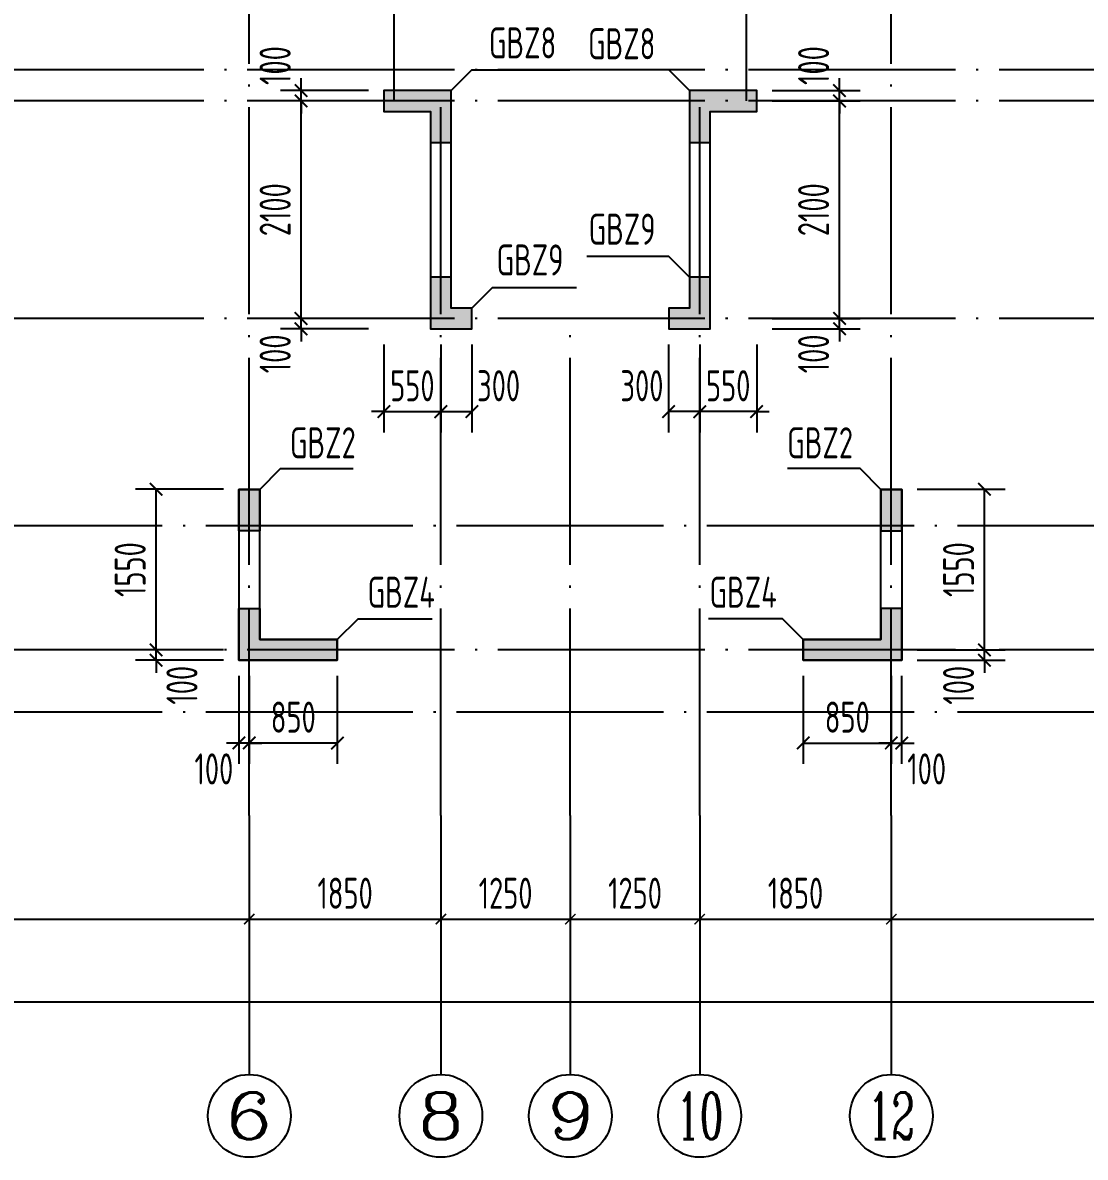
# Model space of a CAD drawing. Extents: x 826826 to 1642106, y -156213 to 399140.
# Drawn here: x 1178256 to 1188518, y 116116 to 127072 of the extents above; entities that cross this region are included whole.
import ezdxf
from ezdxf.enums import TextEntityAlignment as Align

# ---------------------------------------------------------------- set-up
doc = ezdxf.new("R2010")
doc.units = 0
doc.header["$LTSCALE"] = 1000
doc.linetypes.add('DOTE', pattern=[2.42, 2, -0.2, 0.02, -0.2])
doc.layers.get('0').update_dxf_attribs({"linetype": 'CONTINUOUS'})
doc.layers.get('DEFPOINTS').update_dxf_attribs({"linetype": 'CONTINUOUS'})
for name, color, linetype in [('A-AXIS', 1, 'CONTINUOUS'), ('A-DOTE', 10, 'DOTE'), ('AXIS_TEXT', 4, 'CONTINUOUS'), ('S-Q墙实线', 6, 'CONTINUOUS'), ('S-Q墙标注', 3, 'CONTINUOUS'), ('S-X详图填充', 252, 'CONTINUOUS'), ('S-X详图实线', 4, 'CONTINUOUS'), ('S-Y一般标注', 3, 'CONTINUOUS'), ('S-Z柱编号', 6, 'CONTINUOUS')]:
    doc.layers.add(name, color=color, linetype=linetype)
doc.styles.add('_TCH_AXIS', font='COMPLEX', dxfattribs={"bigfont": 'GBCBIG'})
doc.styles.add('COMPLEX', font='COMPLEX')
doc.styles.add('TSSD_DIMENSION', font='Tssdeng.shx', dxfattribs={"width": 0.7, "bigfont": 'tssdchn.shx'})
doc.styles.add('TSSD_REIN', font='tssdeng.shx', dxfattribs={"width": 0.7, "height": 300, "bigfont": 'tssdchn.shx'})
doc.styles.add('结构文字', font='zstxt.shx', dxfattribs={"width": 0.7, "bigfont": 'zshz.shx'})
doc.dimstyles.new('STRUCK', dxfattribs={"dimtxt": 400, "dimasz": 121, "dimexe": 200, "dimexo": 150, "dimgap": 115, "dimtad": 1, "dimdec": 0, "dimdsep": 46, "dimtxsty": '结构文字', "dimblk": 'ARCHTICK', "dimcen": 400, "dimclrd": 3, "dimclre": 3, "dimclrt": 7, "dimadec": 0, "dimazin": 0, "dimtfac": 1, "dimtdec": 0, "dimtix": 1, "dimtmove": 2, "dimatfit": 3, "dimldrblk": '_DIMX', "dimfxl": 0, "dimtolj": 1, "dimtzin": 0, "dimarcsym": 0})
doc.dimstyles.new('TSSD_100_100$0', dxfattribs={"dimtxt": 300, "dimasz": 80, "dimexe": 100, "dimexo": 250, "dimgap": 100, "dimtad": 1, "dimdec": 0, "dimzin": 0, "dimdsep": 46, "dimtxsty": 'TSSD_DIMENSION', "dimblk": 'ARCHTICK', "dimcen": 0, "dimdle": 100, "dimclrd": 3, "dimclre": 3, "dimclrt": 7, "dimadec": 0, "dimazin": 0, "dimtfac": 1, "dimtdec": 0, "dimtix": 1, "dimtmove": 2, "dimatfit": 3, "dimldrblk": 'ARCHTICK', "dimfxl": 0, "dimtolj": 1, "dimtzin": 0, "dimarcsym": 0})

# ---------------------------------------------------------------- blocks, each defined once
blk = doc.blocks.new('_ArchTick')
at = {"color": 0, "linetype": 'ByBlock', "const_width": 0.15}
blk.add_lwpolyline([(-0.5, -0.5), (0.5, 0.5)], dxfattribs=at)
blk = doc.blocks.new('*D913')
at = {"layer": 'DEFPOINTS', "color": 0}
for p in [(7700, 3300), (13400, 3300), (13400, 2300)]:
    blk.add_point(p, dxfattribs=at)
at = {"layer": 'S-Y一般标注', "color": 0, "lineweight": -2}
for p, q in [((7700, 3050), (7700, 2200)), ((13400, 3050), (13400, 2200)), ((7600, 2300), (13500, 2300))]:
    blk.add_line(p, q, dxfattribs=at)
at = {"layer": 'S-Y一般标注', "color": 0, "lineweight": -2, "xscale": 100, "yscale": 100, "zscale": 100, "rotation": 180}
blk.add_blockref('_ArchTick', (7700, 2300), dxfattribs=at)
at = {"layer": 'S-Y一般标注', "color": 0, "lineweight": -2, "xscale": 100, "yscale": 100, "zscale": 100}
blk.add_blockref('_ArchTick', (13400, 2300), dxfattribs=at)
at = {"layer": 'S-Y一般标注', "color": 7, "insert": (10550, 2550), "char_height": 300, "attachment_point": 5, "style": 'TSSD_DIMENSION'}
blk.add_mtext('\\A1;5700', dxfattribs=at)
blk = doc.blocks.new('*D914')
at = {"layer": 'DEFPOINTS', "color": 0}
for p in [(15250, 3300), (16500, 3300), (16500, 2300)]:
    blk.add_point(p, dxfattribs=at)
at = {"layer": 'S-Y一般标注', "color": 0, "lineweight": -2}
for p, q in [((15250, 3050), (15250, 2200)), ((16500, 3050), (16500, 2200)), ((15150, 2300), (16600, 2300))]:
    blk.add_line(p, q, dxfattribs=at)
at = {"layer": 'S-Y一般标注', "color": 0, "lineweight": -2, "xscale": 100, "yscale": 100, "zscale": 100, "rotation": 180}
blk.add_blockref('_ArchTick', (15250, 2300), dxfattribs=at)
at = {"layer": 'S-Y一般标注', "color": 0, "lineweight": -2, "xscale": 100, "yscale": 100, "zscale": 100}
blk.add_blockref('_ArchTick', (16500, 2300), dxfattribs=at)
at = {"layer": 'S-Y一般标注', "color": 7, "insert": (15875, 2550), "char_height": 300, "attachment_point": 5, "style": 'TSSD_DIMENSION'}
blk.add_mtext('\\A1;1250', dxfattribs=at)
blk = doc.blocks.new('*D915')
at = {"layer": 'DEFPOINTS', "color": 0}
for p in [(17750, 3300), (19600, 3300), (19600, 2300)]:
    blk.add_point(p, dxfattribs=at)
at = {"layer": 'S-Y一般标注', "color": 0, "lineweight": -2}
for p, q in [((17750, 3050), (17750, 2200)), ((19600, 3050), (19600, 2200)), ((17650, 2300), (19700, 2300))]:
    blk.add_line(p, q, dxfattribs=at)
at = {"layer": 'S-Y一般标注', "color": 0, "lineweight": -2, "xscale": 100, "yscale": 100, "zscale": 100, "rotation": 180}
blk.add_blockref('_ArchTick', (17750, 2300), dxfattribs=at)
at = {"layer": 'S-Y一般标注', "color": 0, "lineweight": -2, "xscale": 100, "yscale": 100, "zscale": 100}
blk.add_blockref('_ArchTick', (19600, 2300), dxfattribs=at)
at = {"layer": 'S-Y一般标注', "color": 7, "insert": (18675, 2550), "char_height": 300, "attachment_point": 5, "style": 'TSSD_DIMENSION'}
blk.add_mtext('\\A1;1850', dxfattribs=at)
blk = doc.blocks.new('*D916')
at = {"layer": 'DEFPOINTS', "color": 0}
for p in [(19600, 3300), (25300, 3300), (25300, 2300)]:
    blk.add_point(p, dxfattribs=at)
at = {"layer": 'S-Y一般标注', "color": 0, "lineweight": -2}
for p, q in [((19600, 3050), (19600, 2200)), ((25300, 3050), (25300, 2200)), ((19500, 2300), (25400, 2300))]:
    blk.add_line(p, q, dxfattribs=at)
at = {"layer": 'S-Y一般标注', "color": 0, "lineweight": -2, "xscale": 100, "yscale": 100, "zscale": 100, "rotation": 180}
blk.add_blockref('_ArchTick', (19600, 2300), dxfattribs=at)
at = {"layer": 'S-Y一般标注', "color": 0, "lineweight": -2, "xscale": 100, "yscale": 100, "zscale": 100}
blk.add_blockref('_ArchTick', (25300, 2300), dxfattribs=at)
at = {"layer": 'S-Y一般标注', "color": 7, "insert": (22450, 2550), "char_height": 300, "attachment_point": 5, "style": 'TSSD_DIMENSION'}
blk.add_mtext('\\A1;5700', dxfattribs=at)
blk = doc.blocks.new('*D918')
at = {"layer": 'DEFPOINTS', "color": 0}
for p in [(4300.000008, 3300.000008), (53100.000008, 3300.000008), (53100.000008, 1500.000008)]:
    blk.add_point(p, dxfattribs=at)
at = {"layer": 'S-Y一般标注', "color": 0, "lineweight": -2}
for p, q in [((4300.000008, 3050.000008), (4300.000008, 1400.000008)), ((53100.000008, 3050.000008), (53100.000008, 1400.000008)), ((4200.000008, 1500.000008), (53200.000008, 1500.000008))]:
    blk.add_line(p, q, dxfattribs=at)
at = {"layer": 'S-Y一般标注', "color": 0, "lineweight": -2, "xscale": 100, "yscale": 100, "zscale": 100, "rotation": 180}
blk.add_blockref('_ArchTick', (4300.000008, 1500.000008), dxfattribs=at)
at = {"layer": 'S-Y一般标注', "color": 0, "lineweight": -2, "xscale": 100, "yscale": 100, "zscale": 100}
blk.add_blockref('_ArchTick', (53100.000008, 1500.000008), dxfattribs=at)
at = {"layer": 'S-Y一般标注', "color": 7, "insert": (28700.000008, 1750.000008), "char_height": 300, "attachment_point": 5, "style": 'TSSD_DIMENSION'}
blk.add_mtext('\\A1;48800', dxfattribs=at)
blk = doc.blocks.new('_AXISO')
blk.add_circle((0, 0), 0.5)
at = {"layer": 'AXIS_TEXT', "style": 'COMPLEX', "width": 1.041667}
blk.add_attdef('A', text='', height=0.56, dxfattribs=at).set_placement((-0.25, -0.28), (0.25, -0.28), align=Align.FIT)
blk = doc.blocks.new('*D919')
at = {"layer": 'DEFPOINTS', "color": 0}
for p in [(13400, 3300), (15250, 3300), (15250, 2300)]:
    blk.add_point(p, dxfattribs=at)
at = {"layer": 'S-Y一般标注', "color": 0, "lineweight": -2}
for p, q in [((13400, 3050), (13400, 2200)), ((15250, 3050), (15250, 2200)), ((13300, 2300), (15350, 2300))]:
    blk.add_line(p, q, dxfattribs=at)
at = {"layer": 'S-Y一般标注', "color": 0, "lineweight": -2, "xscale": 100, "yscale": 100, "zscale": 100, "rotation": 180}
blk.add_blockref('_ArchTick', (13400, 2300), dxfattribs=at)
at = {"layer": 'S-Y一般标注', "color": 0, "lineweight": -2, "xscale": 100, "yscale": 100, "zscale": 100}
blk.add_blockref('_ArchTick', (15250, 2300), dxfattribs=at)
at = {"layer": 'S-Y一般标注', "color": 7, "insert": (14325, 2550), "char_height": 300, "attachment_point": 5, "style": 'TSSD_DIMENSION'}
blk.add_mtext('\\A1;1850', dxfattribs=at)
blk = doc.blocks.new('*D920')
at = {"layer": 'DEFPOINTS', "color": 0}
for p in [(16500, 3300), (17750, 3300), (17750, 2300)]:
    blk.add_point(p, dxfattribs=at)
at = {"layer": 'S-Y一般标注', "color": 0, "lineweight": -2}
for p, q in [((16500, 3050), (16500, 2200)), ((17750, 3050), (17750, 2200)), ((16400, 2300), (17850, 2300))]:
    blk.add_line(p, q, dxfattribs=at)
at = {"layer": 'S-Y一般标注', "color": 0, "lineweight": -2, "xscale": 100, "yscale": 100, "zscale": 100, "rotation": 180}
blk.add_blockref('_ArchTick', (16500, 2300), dxfattribs=at)
at = {"layer": 'S-Y一般标注', "color": 0, "lineweight": -2, "xscale": 100, "yscale": 100, "zscale": 100}
blk.add_blockref('_ArchTick', (17750, 2300), dxfattribs=at)
at = {"layer": 'S-Y一般标注', "color": 7, "insert": (17125, 2550), "char_height": 300, "attachment_point": 5, "style": 'TSSD_DIMENSION'}
blk.add_mtext('\\A1;1250', dxfattribs=at)
blk = doc.blocks.new('*D583')
at = {"layer": 'DEFPOINTS', "color": 0}
for p in [(1180944, 124216), (1181744, 124216), (1181744, 124116)]:
    blk.add_point(p, dxfattribs=at)
at = {"layer": 'S-Q墙标注', "color": 3, "lineweight": -2}
for p, q in [((1180944, 124216), (1180944, 124337)), ((1181594, 124216), (1180744, 124216)), ((1180944, 124116), (1180944, 124216)), ((1181594, 124116), (1180744, 124116)), ((1180944, 124116), (1180944, 123995))]:
    blk.add_line(p, q, dxfattribs=at)
at = {"layer": 'S-Q墙标注', "color": 3, "lineweight": -2, "xscale": 121, "yscale": 121, "zscale": 121}
for p, rotation in [((1180944, 124216), 270), ((1180944, 124116), 90)]:
    blk.add_blockref('_ArchTick', p, dxfattribs=dict(at, rotation=rotation))
at = {"layer": 'S-Q墙标注', "color": 7, "insert": (1180694, 123874), "char_height": 300, "attachment_point": 5, "rotation": 90, "style": 'TSSD_REIN'}
blk.add_mtext('\\A1;100', dxfattribs=at)
blk = doc.blocks.new('_DIMX')
blk.add_line((-150, 0), (150, 0))
at = {"const_width": 50}
blk.add_lwpolyline([(-70, -70), (70, 70)], dxfattribs=at)
blk = doc.blocks.new('*D584')
at = {"layer": 'DEFPOINTS', "color": 0}
for p in [(1180944, 126316), (1181744, 126316), (1181744, 124216)]:
    blk.add_point(p, dxfattribs=at)
at = {"layer": 'S-Q墙标注', "color": 3, "lineweight": -2}
for p, q in [((1181594, 126316), (1180744, 126316)), ((1180944, 124216), (1180944, 126316)), ((1181594, 124216), (1180744, 124216))]:
    blk.add_line(p, q, dxfattribs=at)
at = {"layer": 'S-Q墙标注', "color": 3, "lineweight": -2, "xscale": 121, "yscale": 121, "zscale": 121}
for p, rotation in [((1180944, 126316), 90), ((1180944, 124216), 270)]:
    blk.add_blockref('_ArchTick', p, dxfattribs=dict(at, rotation=rotation))
at = {"layer": 'S-Q墙标注', "color": 7, "insert": (1180694, 125266), "char_height": 300, "attachment_point": 5, "rotation": 90, "style": 'TSSD_REIN'}
blk.add_mtext('\\A1;2100', dxfattribs=at)
blk = doc.blocks.new('*D585')
at = {"layer": 'DEFPOINTS', "color": 0}
for p in [(1180944, 126416), (1181744, 126416), (1181744, 126316)]:
    blk.add_point(p, dxfattribs=at)
at = {"layer": 'S-Q墙标注', "color": 3, "lineweight": -2}
for p, q in [((1180944, 126416), (1180944, 126537)), ((1181594, 126416), (1180744, 126416)), ((1180944, 126316), (1180944, 126416)), ((1181594, 126316), (1180744, 126316)), ((1180944, 126316), (1180944, 126195))]:
    blk.add_line(p, q, dxfattribs=at)
at = {"layer": 'S-Q墙标注', "color": 3, "lineweight": -2, "xscale": 121, "yscale": 121, "zscale": 121}
for p, rotation in [((1180944, 126416), 270), ((1180944, 126316), 90)]:
    blk.add_blockref('_ArchTick', p, dxfattribs=dict(at, rotation=rotation))
at = {"layer": 'S-Q墙标注', "color": 7, "insert": (1180694, 126658), "char_height": 300, "attachment_point": 5, "rotation": 90, "style": 'TSSD_REIN'}
blk.add_mtext('\\A1;100', dxfattribs=at)
blk = doc.blocks.new('*D586')
at = {"layer": 'DEFPOINTS', "color": 0}
for p in [(1181744, 124116), (1182294, 124116), (1182294, 123316)]:
    blk.add_point(p, dxfattribs=at)
at = {"layer": 'S-Q墙标注', "color": 3, "lineweight": -2}
for p, q in [((1181744, 123966), (1181744, 123116)), ((1182294, 123966), (1182294, 123116)), ((1181744, 123316), (1181623, 123316)), ((1181744, 123316), (1182294, 123316)), ((1182294, 123316), (1182415, 123316))]:
    blk.add_line(p, q, dxfattribs=at)
at = {"layer": 'S-Q墙标注', "color": 3, "lineweight": -2, "xscale": 121, "yscale": 121, "zscale": 121}
blk.add_blockref('_ArchTick', (1181744, 123316), dxfattribs=at)
at = {"layer": 'S-Q墙标注', "color": 3, "lineweight": -2, "xscale": 121, "yscale": 121, "zscale": 121, "rotation": 180}
blk.add_blockref('_ArchTick', (1182294, 123316), dxfattribs=at)
at = {"layer": 'S-Q墙标注', "color": 7, "insert": (1182019, 123566), "char_height": 300, "attachment_point": 5, "style": 'TSSD_REIN'}
blk.add_mtext('\\A1;550', dxfattribs=at)
blk = doc.blocks.new('*D587')
at = {"layer": 'DEFPOINTS', "color": 0}
for p in [(1182294, 124116), (1182594, 124116), (1182594, 123316)]:
    blk.add_point(p, dxfattribs=at)
at = {"layer": 'S-Q墙标注', "color": 3, "lineweight": -2}
for p, q in [((1182294, 123966), (1182294, 123116)), ((1182594, 123966), (1182594, 123116)), ((1182294, 123316), (1182594, 123316))]:
    blk.add_line(p, q, dxfattribs=at)
at = {"layer": 'S-Q墙标注', "color": 3, "lineweight": -2, "xscale": 121, "yscale": 121, "zscale": 121, "rotation": 180}
blk.add_blockref('_ArchTick', (1182294, 123316), dxfattribs=at)
at = {"layer": 'S-Q墙标注', "color": 3, "lineweight": -2, "xscale": 121, "yscale": 121, "zscale": 121}
blk.add_blockref('_ArchTick', (1182594, 123316), dxfattribs=at)
at = {"layer": 'S-Q墙标注', "color": 7, "insert": (1182852, 123566), "char_height": 300, "attachment_point": 5, "style": 'TSSD_REIN'}
blk.add_mtext('\\A1;300', dxfattribs=at)
blk = doc.blocks.new('*D588')
at = {"layer": 'DEFPOINTS', "color": 0}
for p in [(1185344, 124216), (1186144, 124216), (1185344, 124116)]:
    blk.add_point(p, dxfattribs=at)
at = {"layer": 'S-Q墙标注', "color": 3, "lineweight": -2}
for p, q in [((1186144, 124216), (1186144, 124337)), ((1185494, 124216), (1186344, 124216)), ((1186144, 124116), (1186144, 124216)), ((1185494, 124116), (1186344, 124116)), ((1186144, 124116), (1186144, 123995))]:
    blk.add_line(p, q, dxfattribs=at)
at = {"layer": 'S-Q墙标注', "color": 3, "lineweight": -2, "xscale": 121, "yscale": 121, "zscale": 121}
for p, rotation in [((1186144, 124216), 270), ((1186144, 124116), 90)]:
    blk.add_blockref('_ArchTick', p, dxfattribs=dict(at, rotation=rotation))
at = {"layer": 'S-Q墙标注', "color": 7, "insert": (1185894, 123874), "char_height": 300, "attachment_point": 5, "rotation": 90, "style": 'TSSD_REIN'}
blk.add_mtext('\\A1;100', dxfattribs=at)
blk = doc.blocks.new('*D589')
at = {"layer": 'DEFPOINTS', "color": 0}
for p in [(1185344, 126316), (1186144, 126316), (1185344, 124216)]:
    blk.add_point(p, dxfattribs=at)
at = {"layer": 'S-Q墙标注', "color": 3, "lineweight": -2}
for p, q in [((1185494, 126316), (1186344, 126316)), ((1186144, 124216), (1186144, 126316)), ((1185494, 124216), (1186344, 124216))]:
    blk.add_line(p, q, dxfattribs=at)
at = {"layer": 'S-Q墙标注', "color": 3, "lineweight": -2, "xscale": 121, "yscale": 121, "zscale": 121}
for p, rotation in [((1186144, 126316), 90), ((1186144, 124216), 270)]:
    blk.add_blockref('_ArchTick', p, dxfattribs=dict(at, rotation=rotation))
at = {"layer": 'S-Q墙标注', "color": 7, "insert": (1185894, 125266), "char_height": 300, "attachment_point": 5, "rotation": 90, "style": 'TSSD_REIN'}
blk.add_mtext('\\A1;2100', dxfattribs=at)
blk = doc.blocks.new('*D590')
at = {"layer": 'DEFPOINTS', "color": 0}
for p in [(1185344, 126416), (1186144, 126416), (1185344, 126316)]:
    blk.add_point(p, dxfattribs=at)
at = {"layer": 'S-Q墙标注', "color": 3, "lineweight": -2}
for p, q in [((1186144, 126416), (1186144, 126537)), ((1185494, 126416), (1186344, 126416)), ((1186144, 126316), (1186144, 126416)), ((1185494, 126316), (1186344, 126316)), ((1186144, 126316), (1186144, 126195))]:
    blk.add_line(p, q, dxfattribs=at)
at = {"layer": 'S-Q墙标注', "color": 3, "lineweight": -2, "xscale": 121, "yscale": 121, "zscale": 121}
for p, rotation in [((1186144, 126416), 270), ((1186144, 126316), 90)]:
    blk.add_blockref('_ArchTick', p, dxfattribs=dict(at, rotation=rotation))
at = {"layer": 'S-Q墙标注', "color": 7, "insert": (1185894, 126658), "char_height": 300, "attachment_point": 5, "rotation": 90, "style": 'TSSD_REIN'}
blk.add_mtext('\\A1;100', dxfattribs=at)
blk = doc.blocks.new('*D591')
at = {"layer": 'DEFPOINTS', "color": 0}
for p in [(1184794, 124116), (1185344, 124116), (1184794, 123316)]:
    blk.add_point(p, dxfattribs=at)
at = {"layer": 'S-Q墙标注', "color": 3, "lineweight": -2}
for p, q in [((1184794, 123966), (1184794, 123116)), ((1185344, 123966), (1185344, 123116)), ((1184794, 123316), (1184673, 123316)), ((1185344, 123316), (1184794, 123316)), ((1185344, 123316), (1185465, 123316))]:
    blk.add_line(p, q, dxfattribs=at)
at = {"layer": 'S-Q墙标注', "color": 3, "lineweight": -2, "xscale": 121, "yscale": 121, "zscale": 121}
blk.add_blockref('_ArchTick', (1184794, 123316), dxfattribs=at)
at = {"layer": 'S-Q墙标注', "color": 3, "lineweight": -2, "xscale": 121, "yscale": 121, "zscale": 121, "rotation": 180}
blk.add_blockref('_ArchTick', (1185344, 123316), dxfattribs=at)
at = {"layer": 'S-Q墙标注', "color": 7, "insert": (1185069, 123566), "char_height": 300, "attachment_point": 5, "style": 'TSSD_REIN'}
blk.add_mtext('\\A1;550', dxfattribs=at)
blk = doc.blocks.new('*D592')
at = {"layer": 'DEFPOINTS', "color": 0}
for p in [(1184494, 124116), (1184794, 124116), (1184494, 123316)]:
    blk.add_point(p, dxfattribs=at)
at = {"layer": 'S-Q墙标注', "color": 3, "lineweight": -2}
for p, q in [((1184494, 123966), (1184494, 123116)), ((1184794, 123966), (1184794, 123116)), ((1184794, 123316), (1184494, 123316))]:
    blk.add_line(p, q, dxfattribs=at)
at = {"layer": 'S-Q墙标注', "color": 3, "lineweight": -2, "xscale": 121, "yscale": 121, "zscale": 121, "rotation": 180}
blk.add_blockref('_ArchTick', (1184494, 123316), dxfattribs=at)
at = {"layer": 'S-Q墙标注', "color": 3, "lineweight": -2, "xscale": 121, "yscale": 121, "zscale": 121}
blk.add_blockref('_ArchTick', (1184794, 123316), dxfattribs=at)
at = {"layer": 'S-Q墙标注', "color": 7, "insert": (1184236, 123566), "char_height": 300, "attachment_point": 5, "style": 'TSSD_REIN'}
blk.add_mtext('\\A1;300', dxfattribs=at)
blk = doc.blocks.new('*D593')
at = {"layer": 'DEFPOINTS', "color": 0}
for p in [(1179544, 121016), (1180344, 121016), (1180344, 120916)]:
    blk.add_point(p, dxfattribs=at)
at = {"layer": 'S-Q墙标注', "color": 3, "lineweight": -2}
for p, q in [((1179544, 121016), (1179544, 121137)), ((1180194, 121016), (1179344, 121016)), ((1179544, 120916), (1179544, 121016)), ((1180194, 120916), (1179344, 120916)), ((1179544, 120916), (1179544, 120795))]:
    blk.add_line(p, q, dxfattribs=at)
at = {"layer": 'S-Q墙标注', "color": 3, "lineweight": -2, "xscale": 121, "yscale": 121, "zscale": 121}
for p, rotation in [((1179544, 121016), 270), ((1179544, 120916), 90)]:
    blk.add_blockref('_ArchTick', p, dxfattribs=dict(at, rotation=rotation))
at = {"layer": 'S-Q墙标注', "color": 7, "insert": (1179794, 120674), "char_height": 300, "attachment_point": 5, "rotation": 90, "style": 'TSSD_REIN'}
blk.add_mtext('\\A1;100', dxfattribs=at)
blk = doc.blocks.new('*D594')
at = {"layer": 'DEFPOINTS', "color": 0}
for p in [(1179544, 122566), (1180344, 122566), (1180344, 121016)]:
    blk.add_point(p, dxfattribs=at)
at = {"layer": 'S-Q墙标注', "color": 3, "lineweight": -2}
for p, q in [((1180194, 122566), (1179344, 122566)), ((1179544, 121016), (1179544, 122566)), ((1180194, 121016), (1179344, 121016))]:
    blk.add_line(p, q, dxfattribs=at)
at = {"layer": 'S-Q墙标注', "color": 3, "lineweight": -2, "xscale": 121, "yscale": 121, "zscale": 121}
for p, rotation in [((1179544, 122566), 90), ((1179544, 121016), 270)]:
    blk.add_blockref('_ArchTick', p, dxfattribs=dict(at, rotation=rotation))
at = {"layer": 'S-Q墙标注', "color": 7, "insert": (1179294, 121791), "char_height": 300, "attachment_point": 5, "rotation": 90, "style": 'TSSD_REIN'}
blk.add_mtext('\\A1;1550', dxfattribs=at)
blk = doc.blocks.new('*D595')
at = {"layer": 'DEFPOINTS', "color": 0}
for p in [(1180444, 120916), (1181294, 120916), (1180444, 120116)]:
    blk.add_point(p, dxfattribs=at)
at = {"layer": 'S-Q墙标注', "color": 3, "lineweight": -2}
for p, q in [((1180444, 120766), (1180444, 119916)), ((1181294, 120766), (1181294, 119916)), ((1181294, 120116), (1180444, 120116))]:
    blk.add_line(p, q, dxfattribs=at)
at = {"layer": 'S-Q墙标注', "color": 3, "lineweight": -2, "xscale": 121, "yscale": 121, "zscale": 121, "rotation": 180}
blk.add_blockref('_ArchTick', (1180444, 120116), dxfattribs=at)
at = {"layer": 'S-Q墙标注', "color": 3, "lineweight": -2, "xscale": 121, "yscale": 121, "zscale": 121}
blk.add_blockref('_ArchTick', (1181294, 120116), dxfattribs=at)
at = {"layer": 'S-Q墙标注', "color": 7, "insert": (1180869, 120366), "char_height": 300, "attachment_point": 5, "style": 'TSSD_REIN'}
blk.add_mtext('\\A1;850', dxfattribs=at)
blk = doc.blocks.new('*D596')
at = {"layer": 'DEFPOINTS', "color": 0}
for p in [(1180344, 120916), (1180444, 120916), (1180344, 120116)]:
    blk.add_point(p, dxfattribs=at)
at = {"layer": 'S-Q墙标注', "color": 3, "lineweight": -2}
for p, q in [((1180344, 120766), (1180344, 119916)), ((1180444, 120766), (1180444, 119916)), ((1180344, 120116), (1180223, 120116)), ((1180444, 120116), (1180344, 120116)), ((1180444, 120116), (1180565, 120116))]:
    blk.add_line(p, q, dxfattribs=at)
at = {"layer": 'S-Q墙标注', "color": 3, "lineweight": -2, "xscale": 121, "yscale": 121, "zscale": 121}
blk.add_blockref('_ArchTick', (1180344, 120116), dxfattribs=at)
at = {"layer": 'S-Q墙标注', "color": 3, "lineweight": -2, "xscale": 121, "yscale": 121, "zscale": 121, "rotation": 180}
blk.add_blockref('_ArchTick', (1180444, 120116), dxfattribs=at)
at = {"layer": 'S-Q墙标注', "color": 7, "insert": (1180102, 119866), "char_height": 300, "attachment_point": 5, "style": 'TSSD_REIN'}
blk.add_mtext('\\A1;100', dxfattribs=at)
blk = doc.blocks.new('*D597')
at = {"layer": 'DEFPOINTS', "color": 0}
for p in [(1186744, 121016), (1187544, 121016), (1186744, 120916)]:
    blk.add_point(p, dxfattribs=at)
at = {"layer": 'S-Q墙标注', "color": 3, "lineweight": -2}
for p, q in [((1187544, 121016), (1187544, 121137)), ((1186894, 121016), (1187744, 121016)), ((1187544, 120916), (1187544, 121016)), ((1186894, 120916), (1187744, 120916)), ((1187544, 120916), (1187544, 120795))]:
    blk.add_line(p, q, dxfattribs=at)
at = {"layer": 'S-Q墙标注', "color": 3, "lineweight": -2, "xscale": 121, "yscale": 121, "zscale": 121}
for p, rotation in [((1187544, 121016), 270), ((1187544, 120916), 90)]:
    blk.add_blockref('_ArchTick', p, dxfattribs=dict(at, rotation=rotation))
at = {"layer": 'S-Q墙标注', "color": 7, "insert": (1187294, 120674), "char_height": 300, "attachment_point": 5, "rotation": 90, "style": 'TSSD_REIN'}
blk.add_mtext('\\A1;100', dxfattribs=at)
blk = doc.blocks.new('*D598')
at = {"layer": 'DEFPOINTS', "color": 0}
for p in [(1186744, 122566), (1187544, 122566), (1186744, 121016)]:
    blk.add_point(p, dxfattribs=at)
at = {"layer": 'S-Q墙标注', "color": 3, "lineweight": -2}
for p, q in [((1186894, 122566), (1187744, 122566)), ((1187544, 121016), (1187544, 122566)), ((1186894, 121016), (1187744, 121016))]:
    blk.add_line(p, q, dxfattribs=at)
at = {"layer": 'S-Q墙标注', "color": 3, "lineweight": -2, "xscale": 121, "yscale": 121, "zscale": 121}
for p, rotation in [((1187544, 122566), 90), ((1187544, 121016), 270)]:
    blk.add_blockref('_ArchTick', p, dxfattribs=dict(at, rotation=rotation))
at = {"layer": 'S-Q墙标注', "color": 7, "insert": (1187294, 121791), "char_height": 300, "attachment_point": 5, "rotation": 90, "style": 'TSSD_REIN'}
blk.add_mtext('\\A1;1550', dxfattribs=at)
blk = doc.blocks.new('*D599')
at = {"layer": 'DEFPOINTS', "color": 0}
for p in [(1185794, 120916), (1186644, 120916), (1186644, 120116)]:
    blk.add_point(p, dxfattribs=at)
at = {"layer": 'S-Q墙标注', "color": 3, "lineweight": -2}
for p, q in [((1185794, 120766), (1185794, 119916)), ((1186644, 120766), (1186644, 119916)), ((1185794, 120116), (1186644, 120116))]:
    blk.add_line(p, q, dxfattribs=at)
at = {"layer": 'S-Q墙标注', "color": 3, "lineweight": -2, "xscale": 121, "yscale": 121, "zscale": 121, "rotation": 180}
blk.add_blockref('_ArchTick', (1185794, 120116), dxfattribs=at)
at = {"layer": 'S-Q墙标注', "color": 3, "lineweight": -2, "xscale": 121, "yscale": 121, "zscale": 121}
blk.add_blockref('_ArchTick', (1186644, 120116), dxfattribs=at)
at = {"layer": 'S-Q墙标注', "color": 7, "insert": (1186219, 120366), "char_height": 300, "attachment_point": 5, "style": 'TSSD_REIN'}
blk.add_mtext('\\A1;850', dxfattribs=at)
blk = doc.blocks.new('*D600')
at = {"layer": 'DEFPOINTS', "color": 0}
for p in [(1186644, 120916), (1186744, 120916), (1186744, 120116)]:
    blk.add_point(p, dxfattribs=at)
at = {"layer": 'S-Q墙标注', "color": 3, "lineweight": -2}
for p, q in [((1186644, 120766), (1186644, 119916)), ((1186744, 120766), (1186744, 119916)), ((1186644, 120116), (1186523, 120116)), ((1186644, 120116), (1186744, 120116)), ((1186744, 120116), (1186865, 120116))]:
    blk.add_line(p, q, dxfattribs=at)
at = {"layer": 'S-Q墙标注', "color": 3, "lineweight": -2, "xscale": 121, "yscale": 121, "zscale": 121}
blk.add_blockref('_ArchTick', (1186644, 120116), dxfattribs=at)
at = {"layer": 'S-Q墙标注', "color": 3, "lineweight": -2, "xscale": 121, "yscale": 121, "zscale": 121, "rotation": 180}
blk.add_blockref('_ArchTick', (1186744, 120116), dxfattribs=at)
at = {"layer": 'S-Q墙标注', "color": 7, "insert": (1186986, 119866), "char_height": 300, "attachment_point": 5, "style": 'TSSD_REIN'}
blk.add_mtext('\\A1;100', dxfattribs=at)
blk = doc.blocks.new('20210801.08533475')
at = {"layer": 'A-AXIS'}
for p, q in [((13400, 3300), (13400, 800)), ((15250, 3300), (15250, 800)), ((16500, 3300), (16500, 800)), ((17750, 3300), (17750, 800)), ((19600, 3300), (19600, 800))]:
    blk.add_line(p, q, dxfattribs=at)
at = {"layer": 'A-DOTE'}
for p, q in [((13400, 3300), (13400, 19800)), ((19600, 3300), (19600, 19800)), ((14800, 10200), (14800, 12100)), ((18200, 10200), (18200, 12100)), ((54100, 10500), (3300, 10500)), ((54100, 10200), (3300, 10200)), ((15250, 3300), (15250, 10200)), ((17750, 3300), (17750, 10200)), ((54100, 8100), (3300, 8100)), ((16500, 3300), (16500, 8100)), ((3300, 6100), (54100, 6100)), ((54100, 4900), (3300, 4900)), ((3300, 4300), (54100, 4300))]:
    blk.add_line(p, q, dxfattribs=at)
at = {"layer": 'A-AXIS'}
ref = blk.add_blockref('_AXISO', (13400, 400), dxfattribs=dict(at, xscale=800, yscale=800, zscale=800))
ref.add_attrib('A', '6', dxfattribs={"layer": 'AXIS_TEXT', "height": 452.5, "style": '_TCH_AXIS', "width": 1.5}).set_placement((13173.7, 173.7), (13626.3, 173.7), align=Align.FIT)
ref = blk.add_blockref('_AXISO', (15250, 400), dxfattribs=dict(at, xscale=800, yscale=800, zscale=800))
ref.add_attrib('A', '8', dxfattribs={"layer": 'AXIS_TEXT', "height": 452.5, "style": '_TCH_AXIS', "width": 1.5}).set_placement((15023.7, 173.7), (15476.3, 173.7), align=Align.FIT)
ref = blk.add_blockref('_AXISO', (16500, 400), dxfattribs=dict(at, xscale=800, yscale=800, zscale=800))
ref.add_attrib('A', '9', dxfattribs={"layer": 'AXIS_TEXT', "height": 452.5, "style": '_TCH_AXIS', "width": 1.5}).set_placement((16273.7, 173.7), (16726.3, 173.7), align=Align.FIT)
ref = blk.add_blockref('_AXISO', (17750, 400), dxfattribs=dict(at, xscale=800, yscale=800, zscale=800))
ref.add_attrib('A', '10', dxfattribs={"layer": 'AXIS_TEXT', "height": 452.55, "style": '_TCH_AXIS', "width": 0.724138}).set_placement((17523.7, 173.7), (17976.3, 173.7), align=Align.FIT)
ref = blk.add_blockref('_AXISO', (19600, 400), dxfattribs=dict(at, xscale=800, yscale=800, zscale=800))
ref.add_attrib('A', '12', dxfattribs={"layer": 'AXIS_TEXT', "height": 452.55, "style": '_TCH_AXIS', "width": 0.724138}).set_placement((19373.7, 173.7), (19826.3, 173.7), align=Align.FIT)
at = {"layer": 'S-Y一般标注'}
for p1, p2, distance, picture, middle in [((4300, 3300), (53100, 3300), -1800, '*D918', (28700, 1750)), ((7700, 3300), (13400, 3300), -1000, '*D913', (10550, 2550)), ((13400, 3300), (15250, 3300), -1000, '*D919', (14325, 2550)), ((15250, 3300), (16500, 3300), -1000, '*D914', (15875, 2550)), ((16500, 3300), (17750, 3300), -1000, '*D920', (17125, 2550)), ((17750, 3300), (19600, 3300), -1000, '*D915', (18675, 2550)), ((19600, 3300), (25300, 3300), -1000, '*D916', (22450, 2550))]:
    dim = blk.add_aligned_dim(p1=p1, p2=p2, distance=distance, dimstyle='TSSD_100_100$0', override={"dimasz": 100, "dimclrd": 0, "dimclre": 0}, dxfattribs=at)
    dim.commit()
    dim.dimension.update_dxf_attribs({"geometry": picture, "text_midpoint": middle})

msp = doc.modelspace()

# ---------------------------------------------------------------- hatches: boundary and pattern name
at = {"layer": 'S-X详图填充'}
h = msp.add_hatch(color=256, dxfattribs=at)
h.dxf.hatch_style = 1
h.paths.add_polyline_path([(1182194.35, 125915.81), (1182394.35, 125915.81), (1182394.35, 126415.81), (1181744.28, 126415.81), (1181744.28, 126215.81), (1182194.35, 126215.81)])
h = msp.add_hatch(color=256, dxfattribs=at)
h.dxf.hatch_style = 1
h.paths.add_polyline_path([(1184694.35, 125915.81), (1184894.35, 125915.81), (1184894.35, 126215.81), (1185344.22, 126215.81), (1185344.22, 126415.81), (1184694.35, 126415.81)])
h = msp.add_hatch(color=256, dxfattribs=at)
h.dxf.hatch_style = 1
h.paths.add_polyline_path([(1182394.35, 124615.81), (1182194.35, 124615.81), (1182194.35, 124115.81), (1182594.35, 124115.81), (1182594.35, 124315.81), (1182394.35, 124315.81)])
h = msp.add_hatch(color=256, dxfattribs=at)
h.dxf.hatch_style = 1
h.paths.add_polyline_path([(1184894.35, 124615.81), (1184694.35, 124615.81), (1184694.35, 124315.81), (1184494.35, 124315.81), (1184494.35, 124115.81), (1184894.35, 124115.81)])
h = msp.add_hatch(color=256, dxfattribs=at)
h.dxf.hatch_style = 1
h.paths.add_polyline_path([(1180544.36, 122165.81), (1180344.36, 122165.81), (1180344.36, 122565.81), (1180544.36, 122565.81)])
h = msp.add_hatch(color=256, dxfattribs=at)
h.dxf.hatch_style = 1
h.paths.add_polyline_path([(1186544.35, 122165.81), (1186744.35, 122165.81), (1186744.35, 122565.81), (1186544.35, 122565.81)])
h = msp.add_hatch(color=256, dxfattribs=at)
h.dxf.hatch_style = 1
h.paths.add_polyline_path([(1180544.36, 121115.81), (1181294.35, 121115.81), (1181294.35, 120915.81), (1180344.36, 120915.81), (1180344.36, 121415.81), (1180544.36, 121415.81)])
h = msp.add_hatch(color=256, dxfattribs=at)
h.dxf.hatch_style = 1
h.paths.add_polyline_path([(1186544.35, 121115.81), (1185794.35, 121115.81), (1185794.35, 120915.81), (1186744.35, 120915.81), (1186744.35, 121415.81), (1186544.35, 121415.81)])

# ---------------------------------------------------------------- linework, layer by layer
at = {"layer": 'S-Q墙实线'}
for points in [[(1181744.36, 126215.81), (1182194.35, 126215.81), (1182194.35, 124115.81), (1182594.35, 124115.81), (1182594.35, 124315.81), (1182394.35, 124315.81), (1182394.35, 126415.81), (1181744.36, 126415.81)], [(1184694.34, 124315.81), (1184494.34, 124315.81), (1184494.34, 124115.81), (1184894.34, 124115.81), (1184894.34, 126215.81), (1185344.36, 126215.81), (1185344.36, 126415.81), (1184694.34, 126415.81)], [(1180344.36, 120915.81), (1181294.36, 120915.81), (1181294.36, 121115.81), (1180544.36, 121115.81), (1180544.36, 122565.81), (1180344.36, 122565.81)], [(1186744.36, 120915.81), (1185794.35, 120915.81), (1185794.35, 121115.81), (1186544.36, 121115.81), (1186544.36, 122565.81), (1186744.36, 122565.81)]]:
    msp.add_lwpolyline(points, close=True, dxfattribs=at)
at = {"layer": 'S-X详图实线'}
for points in [[(1182194.35, 125915.81), (1182394.35, 125915.81), (1182394.35, 126415.81), (1181744.28, 126415.81), (1181744.28, 126215.81), (1182194.35, 126215.81), (1182194.35, 125915.81)], [(1184694.35, 125915.81), (1184894.35, 125915.81), (1184894.35, 126215.81), (1185344.22, 126215.81), (1185344.22, 126415.81), (1184694.35, 126415.81), (1184694.35, 125915.81)], [(1182394.35, 124615.81), (1182194.35, 124615.81), (1182194.35, 124115.81), (1182594.35, 124115.81), (1182594.35, 124315.81), (1182394.35, 124315.81), (1182394.35, 124615.81)], [(1184894.35, 124615.81), (1184694.35, 124615.81), (1184694.35, 124315.81), (1184494.35, 124315.81), (1184494.35, 124115.81), (1184894.35, 124115.81), (1184894.35, 124615.81)], [(1180544.36, 122165.81), (1180344.36, 122165.81), (1180344.36, 122565.81), (1180544.36, 122565.81), (1180544.36, 122165.81)], [(1186544.35, 122165.81), (1186744.35, 122165.81), (1186744.35, 122565.81), (1186544.35, 122565.81), (1186544.35, 122165.81)], [(1180344.36, 121415.81), (1180544.36, 121415.81), (1180544.36, 121115.81), (1181294.35, 121115.81), (1181294.35, 120915.81), (1180344.36, 120915.81), (1180344.36, 121415.81)], [(1186744.35, 121415.81), (1186544.35, 121415.81), (1186544.35, 121115.81), (1185794.35, 121115.81), (1185794.35, 120915.81), (1186744.35, 120915.81), (1186744.35, 121415.81)]]:
    msp.add_lwpolyline(points, close=True, dxfattribs=at)
at = {"layer": 'S-Z柱编号', "color": 7}
for points in [[(1182394.35, 126415.81), (1182594.35, 126615.81), (1183539.13, 126615.81)], [(1184694.35, 126415.81), (1184494.35, 126615.81), (1183738.34, 126615.81)], [(1184694.35, 124615.81), (1184494.35, 124815.81), (1183704.56, 124815.81)], [(1182594.35, 124315.81), (1182794.35, 124515.81), (1183602.59, 124515.81)], [(1180544.36, 122565.81), (1180744.36, 122765.81), (1181448.23, 122765.81)], [(1186544.35, 122565.81), (1186344.35, 122765.81), (1185640.48, 122765.81)], [(1181294.35, 121115.81), (1181494.35, 121315.81), (1182209.57, 121315.81)], [(1185794.35, 121115.81), (1185594.35, 121315.81), (1184879.13, 121315.81)]]:
    msp.add_lwpolyline(points, dxfattribs=at)

# ---------------------------------------------------------------- block references
at = {"layer": 'S-Y一般标注'}
msp.add_blockref('20210801.08533475', (1167044.35, 116115.81), dxfattribs=at)

# ---------------------------------------------------------------- texts
at = {"layer": 'S-Z柱编号', "color": 7, "style": 'TSSD_REIN', "width": 0.7}
for s, p in [('GBZ8', (1182757.95, 126637.03)), ('GBZ8', (1183714.95, 126628.61)), ('GBZ9', (1183720.86, 124838.25)), ('GBZ9', (1182831.9, 124540.78)), ('GBZ2', (1180836.28, 122775.1)), ('GBZ2', (1185638.58, 122775.1)), ('GBZ4', (1181586.28, 121332.66)), ('GBZ4', (1184888.58, 121332.66))]:
    msp.add_text(s, height=300, dxfattribs=at).set_placement(p, align=Align.BOTTOM_LEFT)

# ---------------------------------------------------------------- dimensions: what is measured, and where the dimension line sits
at = {"layer": 'S-Q墙标注'}
for base, p1, p2, angle, picture, middle in [((1180944.28, 126415.81), (1181744.28, 126315.81), (1181744.28, 126415.81), 90, '*D585', (1180694.28, 126657.73)), ((1186144.42, 126415.81), (1185344.42, 126315.81), (1185344.42, 126415.81), 90, '*D590', (1185894.42, 126657.73)), ((1180944.28, 124215.81), (1181744.28, 124115.81), (1181744.28, 124215.81), 90, '*D583', (1180694.28, 123873.88)), ((1186144.42, 124215.81), (1185344.42, 124115.81), (1185344.42, 124215.81), 90, '*D588', (1185894.42, 123873.88)), ((1184494.35, 123315.81), (1184794.35, 124115.81), (1184494.35, 124115.81), 180, '*D592', (1184236.27, 123565.81)), ((1179544.36, 121015.81), (1180344.36, 120915.81), (1180344.36, 121015.81), 90, '*D593', (1179794.36, 120673.89)), ((1187544.35, 121015.81), (1186744.35, 120915.81), (1186744.35, 121015.81), 90, '*D597', (1187294.35, 120673.89)), ((1180344.36, 120115.81), (1180444.37, 120915.81), (1180344.36, 120915.81), 180, '*D596', (1180102.43, 119865.81))]:
    dim = msp.add_linear_dim(base=base, p1=p1, p2=p2, angle=angle, dimstyle='STRUCK', override={"dimtxt": 300, "dimgap": 100, "dimtxsty": 'TSSD_REIN'}, dxfattribs=at)
    dim.commit()
    dim.dimension.update_dxf_attribs({"geometry": picture, "text_midpoint": middle, "dimtype": 160})
for base, p1, p2, angle, picture, middle in [((1180944.28, 126315.81), (1181744.28, 124215.81), (1181744.28, 126315.81), 90, '*D584', (1180694.28, 125265.81)), ((1186144.42, 126315.81), (1185344.42, 124215.81), (1185344.42, 126315.81), 90, '*D589', (1185894.42, 125265.81)), ((1184794.35, 123315.81), (1185344.42, 124115.81), (1184794.35, 124115.81), 180, '*D591', (1185069.38, 123565.81)), ((1179544.36, 122565.81), (1180344.36, 121015.81), (1180344.36, 122565.81), 90, '*D594', (1179294.36, 121790.81)), ((1187544.35, 122565.81), (1186744.35, 121015.81), (1186744.35, 122565.81), 90, '*D598', (1187294.35, 121790.81)), ((1180444.37, 120115.81), (1181294.35, 120915.81), (1180444.37, 120915.81), 180, '*D595', (1180869.36, 120365.81))]:
    dim = msp.add_linear_dim(base=base, p1=p1, p2=p2, angle=angle, dimstyle='STRUCK', override={"dimtxt": 300, "dimgap": 100, "dimtxsty": 'TSSD_REIN'}, dxfattribs=at)
    dim.commit()
    dim.dimension.update_dxf_attribs({"geometry": picture, "text_midpoint": middle})
for base, p1, p2, picture, middle in [((1182294.35, 123315.81), (1181744.28, 124115.81), (1182294.35, 124115.81), '*D586', (1182019.32, 123565.81)), ((1186644.34, 120115.81), (1185794.35, 120915.81), (1186644.34, 120915.81), '*D599', (1186219.34, 120365.81))]:
    dim = msp.add_linear_dim(base=base, p1=p1, p2=p2, dimstyle='STRUCK', override={"dimtxt": 300, "dimgap": 100, "dimtxsty": 'TSSD_REIN'}, dxfattribs=at)
    dim.commit()
    dim.dimension.update_dxf_attribs({"geometry": picture, "text_midpoint": middle})
for base, p1, p2, picture, middle in [((1182594.35, 123315.81), (1182294.35, 124115.81), (1182594.35, 124115.81), '*D587', (1182852.43, 123565.81)), ((1186744.35, 120115.81), (1186644.34, 120915.81), (1186744.35, 120915.81), '*D600', (1186986.27, 119865.81))]:
    dim = msp.add_linear_dim(base=base, p1=p1, p2=p2, dimstyle='STRUCK', override={"dimtxt": 300, "dimgap": 100, "dimtxsty": 'TSSD_REIN'}, dxfattribs=at)
    dim.commit()
    dim.dimension.update_dxf_attribs({"geometry": picture, "text_midpoint": middle, "dimtype": 160})

doc.saveas('drawing.dxf')
